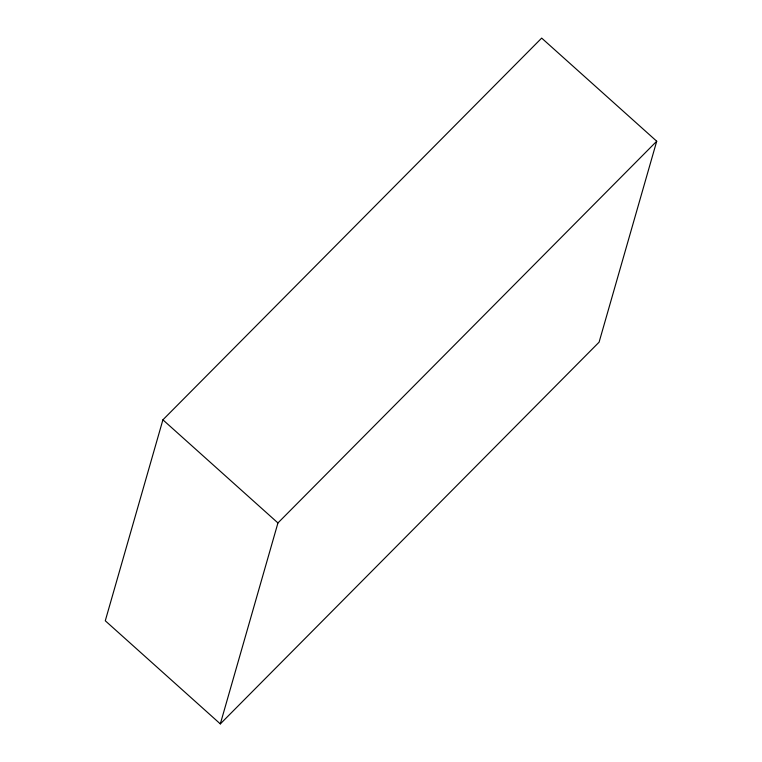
<?xml version="1.0" encoding="UTF-8"?>
<svg xmlns="http://www.w3.org/2000/svg" width="762" height="762" viewBox="0 0 762 762"><rect width="100%" height="100%" fill="white"/><g stroke="black" fill="none" stroke-linecap="round" stroke-linejoin="round"><path stroke-width="1.14" d="M162.906 419.824L105.28 620.773L220.323 723.9L599.094 342.176L656.72 141.227L541.677 38.1L162.906 419.824L277.94 522.951L220.323 723.9M277.94 522.951L656.72 141.227"/></g></svg>
